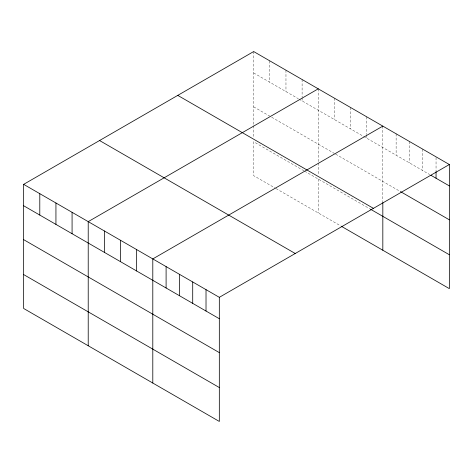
<?xml version="1.0" encoding="UTF-8"?>
<svg xmlns="http://www.w3.org/2000/svg" width="473" height="473" viewBox="0 0 473 473"><rect width="100%" height="100%" fill="white"/><g stroke="black" fill="none" stroke-linecap="round" stroke-linejoin="round"><path stroke-width="0.35" stroke-dasharray="2.37 1.77" d="M253.676 72.948L298.38 98.756M299.001 99.117L362.951 136.041M363.571 136.395L429.709 174.578M253.676 106.845L269.817 116.169M271.679 117.245L334.393 153.447M335.635 154.163L400.56 191.654M303.968 170.806L253.676 141.776L253.676 175.672L275.404 188.219M304.588 171.167L369.78 208.806M276.025 188.573L340.601 225.858M436.047 157.58L436.047 170.859M422.738 149.161L422.738 170.558M409.435 141.48L409.435 162.878M396.126 133.794L396.126 155.191M382.823 126.114L382.823 201.782M366.676 116.796L366.676 134.503M366.676 135.237L366.676 138.193M350.534 107.472L350.534 128.869M334.393 98.153L334.393 119.551M318.246 88.835L318.246 161.589M318.246 163.049L318.246 175.418M318.246 179.054L318.246 212.951M302.105 79.511L302.105 97.219M302.105 97.958L302.105 100.909M285.964 70.193L285.964 91.591M269.817 60.875L269.817 82.272M253.676 51.551L253.676 124.31M253.676 125.765L253.676 137.407"/><path stroke-width="0.71" d="M23.65 184.358L219.324 297.328L219.324 421.449L23.65 308.473L23.65 184.358L253.676 51.551L449.35 164.527L449.35 288.642L341.222 226.212M318.246 88.835L88.22 221.636L88.22 345.757M382.823 126.114L152.797 258.92L152.797 383.035M219.324 297.328L449.35 164.527M430.974 175.312L449.35 185.919M400.56 191.654L449.35 219.821M177.765 95.38L373.439 208.351M370.4 209.167L449.35 254.746M99.561 140.534L295.235 253.504M23.65 205.755L219.324 318.725M23.65 239.651L219.324 352.622M23.65 274.577L219.324 387.547M436.047 171.598L436.047 178.238M382.823 202.509L382.823 250.235M206.021 289.647L206.021 311.045M192.712 281.967L192.712 303.359M179.409 274.281L179.409 295.678M166.1 266.601L166.1 287.998M136.65 249.596L136.65 270.994M120.509 240.278L120.509 261.675M104.367 230.96L104.367 252.351M72.079 212.318L72.079 233.715M55.938 203L55.938 224.391M39.791 193.676L39.791 215.073"/></g></svg>
